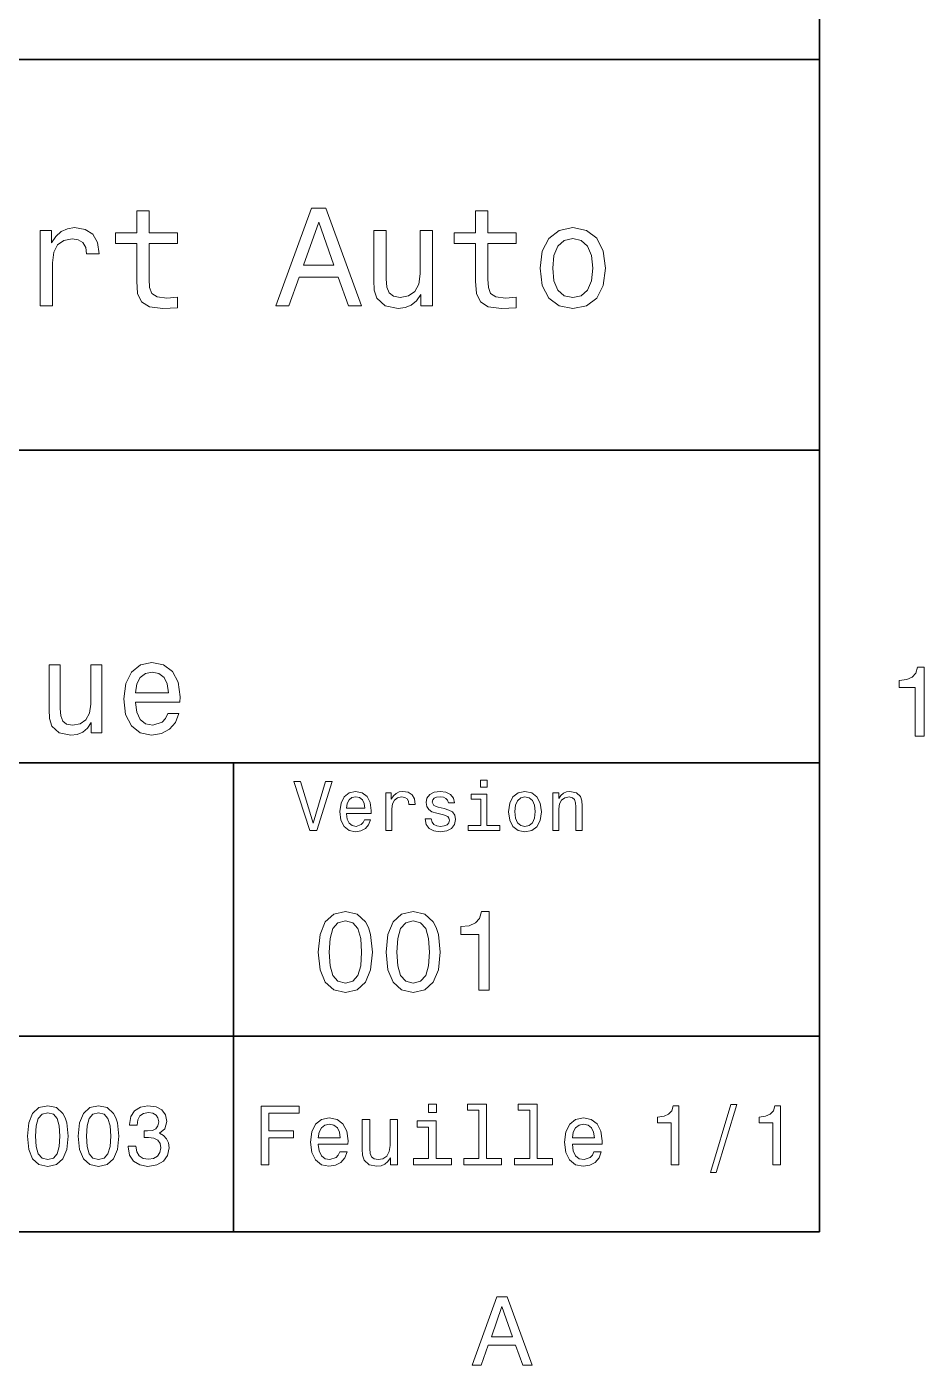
# Model space of a CAD drawing. Extents: x 0 to 420, y 0 to 297.
# Drawn here: x 369.4 to 415.4, y 3.2 to 71.7 of the extents above; entities that cross this region are included whole.
import ezdxf

# ---------------------------------------------------------------- set-up
doc = ezdxf.new("R2010")
doc.units = 0

msp = doc.modelspace()

# ---------------------------------------------------------------- linework, layer by layer
at = {"color": 7, "lineweight": 35}
for p, q in [((410, 10), (410, 287)), ((220, 70), (410, 70)), ((410, 70), (410, 10)), ((285, 50), (410, 50)), ((285, 34), (410, 34)), ((380, 10), (380, 34)), ((285, 20), (410, 20)), ((10, 10), (410, 10)), ((220, 10), (410, 10))]:
    msp.add_line(p, q, dxfattribs=at)
at = {"color": 7, "lineweight": 13}
for points in [[(382.175781, 57.381123), (382.838623, 57.381123), (383.364563, 58.850864), (385.360229, 58.850864), (385.886169, 57.381123), (386.563416, 57.381123), (384.733429, 62.388329), (383.998566, 62.388329)], [(375.050415, 60.579971), (375.050415, 58.64193), (375.093658, 58.015129), (375.29538, 57.582851), (375.698853, 57.330688), (376.383301, 57.244236), (377.132568, 57.280258), (377.132568, 57.827808), (376.585022, 57.78458), (376.087891, 57.842216), (375.82132, 58.022331), (375.706055, 58.324928), (375.684448, 58.75), (375.684448, 60.579971), (377.132568, 60.579971), (377.132568, 61.120316), (375.684448, 61.120316), (375.684448, 62.251438), (375.050415, 62.251438), (375.050415, 61.120316), (373.955322, 61.120316), (373.955322, 60.579971)], [(383.595093, 59.463257), (384.365997, 61.667866), (385.136902, 59.463257)], [(392.399109, 60.579971), (392.399109, 58.64193), (392.442352, 58.015129), (392.644073, 57.582851), (393.047546, 57.330688), (393.731995, 57.244236), (394.481262, 57.280258), (394.481262, 57.827808), (393.933716, 57.78458), (393.436584, 57.842216), (393.170013, 58.022331), (393.054749, 58.324928), (393.033142, 58.75), (393.033142, 60.579971), (394.481262, 60.579971), (394.481262, 61.120316), (393.033142, 61.120316), (393.033142, 62.251438), (392.399109, 62.251438), (392.399109, 61.120316), (391.304016, 61.120316), (391.304016, 60.579971)], [(370.100861, 57.381123), (370.734863, 57.381123), (370.734863, 59.592937), (370.799713, 60.12608), (370.994232, 60.507923), (371.311249, 60.738472), (371.736328, 60.817722), (372.053314, 60.767288), (372.291077, 60.623199), (372.435181, 60.378242), (372.485596, 60.046829), (373.126801, 60.046829), (373.040344, 60.630402), (372.802612, 61.048271), (372.406342, 61.30043), (371.865997, 61.386887), (371.498566, 61.32925), (371.181549, 61.185158), (370.900574, 60.940201), (370.677246, 60.608788), (370.677246, 61.25), (370.100861, 61.25)], [(390.194519, 61.25), (389.560516, 61.25), (389.560516, 59.016571), (389.488464, 58.497837), (389.279541, 58.123196), (388.955322, 57.892651), (388.530243, 57.820602), (388.19165, 57.878242), (387.975494, 58.051151), (387.853027, 58.346542), (387.824219, 58.764408), (387.824219, 61.25), (387.190186, 61.25), (387.190186, 58.706772), (387.211792, 58.195244), (387.348694, 57.770172), (387.766571, 57.381123), (388.436584, 57.244236), (388.796814, 57.294666), (389.106628, 57.424351), (389.373199, 57.647694), (389.589325, 57.971901), (389.589325, 57.381123), (390.194519, 57.381123)], [(395.698853, 59.311958), (395.814117, 58.432995), (396.145508, 57.78458), (396.671448, 57.381123), (397.377502, 57.244236), (398.076355, 57.381123), (398.602295, 57.777374), (398.933716, 58.425793), (399.056183, 59.311958), (398.933716, 60.190922), (398.602295, 60.846542), (398.076355, 61.242794), (397.377502, 61.386887), (396.671448, 61.242794), (396.145508, 60.839336), (395.814117, 60.190922)], [(396.34726, 59.319164), (396.412109, 59.967579), (396.613831, 60.435879), (396.938019, 60.72406), (397.377502, 60.824928), (397.809784, 60.72406), (398.134003, 60.443081), (398.335724, 59.967579), (398.407776, 59.319164), (398.335724, 58.663544), (398.134003, 58.188038), (397.809784, 57.899853), (397.377502, 57.806194), (396.938019, 57.899853), (396.613831, 58.188038), (396.412109, 58.663544)], [(374.981262, 37.105907), (377.263672, 37.105907), (377.270172, 37.371758), (377.166412, 38.117435), (376.881104, 38.675072), (376.427216, 39.012245), (375.824188, 39.135445), (375.234131, 39.005764), (374.780243, 38.642651), (374.488464, 38.052593), (374.384705, 37.274494), (374.481995, 36.476944), (374.773773, 35.893372), (375.221161, 35.530258), (375.804749, 35.407059), (376.310516, 35.491352), (376.725494, 35.711815), (377.030243, 36.061958), (377.205322, 36.528816), (376.641205, 36.528816), (376.524475, 36.269451), (376.355896, 36.074928), (375.876068, 35.919308), (375.50647, 35.990631), (375.227661, 36.217579), (375.046112, 36.587173), (374.981262, 37.086452)], [(373.26297, 39.012245), (372.692352, 39.012245), (372.692352, 37.002159), (372.627502, 36.535301), (372.439484, 36.198124), (372.147675, 35.990631), (371.765137, 35.925793), (371.460358, 35.977665), (371.265839, 36.133286), (371.155609, 36.399136), (371.129669, 36.775215), (371.129669, 39.012245), (370.559082, 39.012245), (370.559082, 36.723343), (370.578522, 36.262966), (370.701721, 35.880402), (371.07782, 35.530258), (371.680817, 35.407059), (372.005035, 35.45245), (372.283844, 35.569164), (372.523773, 35.770172), (372.718292, 36.061958), (372.718292, 35.530258), (373.26297, 35.530258)], [(374.981262, 37.585735), (375.052582, 38.033138), (375.227661, 38.363831), (375.4935, 38.564842), (375.843658, 38.636166), (376.187317, 38.564842), (376.453156, 38.363831), (376.615265, 38.033138), (376.673615, 37.585735)], [(414.909241, 35.366787), (415.368164, 35.366787), (415.368164, 38.892002), (415.025208, 38.892002), (414.934448, 38.584366), (414.752899, 38.377594), (414.475525, 38.256557), (414.092224, 38.216209), (414.092224, 37.858143), (414.909241, 37.858143)], [(384.71109, 33.03458), (384.08429, 30.905619), (383.439484, 33.03458), (383.09726, 33.03458), (383.904175, 30.530979), (384.264404, 30.530979), (385.053314, 33.03458)], [(392.992798, 33.117435), (392.657776, 33.117435), (392.657776, 32.757202), (392.992798, 32.757202)], [(385.784576, 31.40634), (387.052582, 31.40634), (387.056183, 31.554033), (386.998566, 31.9683), (386.840057, 32.278099), (386.587891, 32.465416), (386.252869, 32.533859), (385.925079, 32.461815), (385.672913, 32.260086), (385.510803, 31.932276), (385.453156, 31.5), (385.507202, 31.056915), (385.669312, 30.732708), (385.917877, 30.530979), (386.242065, 30.462536), (386.523041, 30.509365), (386.753601, 30.631844), (386.922913, 30.826368), (387.020172, 31.085733), (386.706787, 31.085733), (386.641937, 30.941643), (386.548279, 30.833572), (386.281708, 30.747118), (386.076355, 30.786743), (385.921478, 30.912823), (385.820618, 31.118155), (385.784576, 31.395533)], [(385.784576, 31.672911), (385.824219, 31.921469), (385.921478, 32.105186), (386.069153, 32.216858), (386.263702, 32.256485), (386.45462, 32.216858), (386.602295, 32.105186), (386.692352, 31.921469), (386.724792, 31.672911)], [(387.794678, 30.530979), (388.111664, 30.530979), (388.111664, 31.636887), (388.144104, 31.903458), (388.241364, 32.094379), (388.399841, 32.209652), (388.612396, 32.249279), (388.770905, 32.224064), (388.889771, 32.152016), (388.961823, 32.029537), (388.98703, 31.863832), (389.307648, 31.863832), (389.264404, 32.155621), (389.145538, 32.364552), (388.947418, 32.490635), (388.677246, 32.533859), (388.49353, 32.505043), (388.335022, 32.432995), (388.194519, 32.310516), (388.082855, 32.144814), (388.082855, 32.465416), (387.794678, 32.465416)], [(390.791779, 31.658501), (390.485596, 31.730547), (390.258636, 31.8134), (390.182983, 31.982708), (390.20462, 32.101585), (390.280273, 32.188038), (390.40274, 32.242073), (390.579254, 32.263687), (390.748566, 32.242073), (390.881836, 32.177231), (390.968292, 32.079971), (391.004333, 31.950287), (391.314117, 31.950287), (391.314117, 31.957493), (391.260101, 32.191643), (391.112396, 32.375359), (390.881836, 32.490635), (390.579254, 32.533859), (390.273041, 32.490635), (390.049713, 32.371758), (389.90921, 32.195244), (389.865997, 31.971901), (389.898407, 31.755764), (389.999268, 31.604465), (390.164978, 31.496397), (390.406342, 31.420748), (390.759369, 31.334293), (390.975494, 31.244236), (391.033142, 31.17219), (391.054749, 31.064121), (391.022339, 30.930836), (390.935883, 30.829971), (390.79538, 30.765129), (390.608063, 30.743515), (390.409943, 30.765129), (390.265839, 30.840778), (390.168579, 30.963255), (390.128967, 31.132565), (389.822754, 31.132565), (389.873199, 30.844379), (390.020905, 30.635447), (390.255035, 30.509365), (390.579254, 30.462536), (390.917877, 30.509365), (391.166412, 30.635447), (391.317719, 30.837175), (391.371765, 31.100143), (391.332123, 31.327089), (391.220459, 31.481987), (391.036743, 31.582851)], [(392.981995, 30.79755), (392.981995, 32.400574), (392.167877, 32.400574), (392.167877, 32.130402), (392.664978, 32.130402), (392.664978, 30.79755), (392.016571, 30.79755), (392.016571, 30.530979), (393.637604, 30.530979), (393.637604, 30.79755)], [(394.087891, 31.496397), (394.145538, 31.056915), (394.311249, 30.732708), (394.574219, 30.530979), (394.927246, 30.462536), (395.276672, 30.530979), (395.539612, 30.729107), (395.705322, 31.053314), (395.766571, 31.496397), (395.705322, 31.935879), (395.539612, 32.263687), (395.276672, 32.461815), (394.927246, 32.533859), (394.574219, 32.461815), (394.311249, 32.260086), (394.145538, 31.935879)], [(394.412109, 31.5), (394.444519, 31.824207), (394.54538, 32.058357), (394.707489, 32.20245), (394.927246, 32.25288), (395.143372, 32.20245), (395.305481, 32.061958), (395.406342, 31.824207), (395.442352, 31.5), (395.406342, 31.17219), (395.305481, 30.934437), (395.143372, 30.790344), (394.927246, 30.743515), (394.707489, 30.790344), (394.54538, 30.934437), (394.444519, 31.17219)], [(396.350159, 30.530979), (396.667145, 30.530979), (396.667145, 31.647694), (396.699554, 31.903458), (396.804047, 32.090778), (396.966125, 32.206051), (397.182281, 32.249279), (397.355194, 32.213257), (397.463257, 32.115993), (397.517303, 31.95389), (397.535309, 31.737751), (397.535309, 30.530979), (397.852295, 30.530979), (397.852295, 31.802593), (397.837891, 32.058357), (397.773041, 32.270893), (397.560516, 32.465416), (397.229095, 32.533859), (397.04538, 32.508644), (396.890503, 32.440201), (396.757202, 32.324928), (396.65274, 32.170029), (396.65274, 32.465416), (396.350159, 32.465416)], [(384.345825, 24.314121), (384.432281, 23.409224), (384.703156, 22.763689), (385.135437, 22.371759), (385.734863, 22.244957), (386.328522, 22.371759), (386.760803, 22.763689), (387.02594, 23.409224), (387.118164, 24.314121), (387.02594, 25.213257), (386.916412, 25.570606), (386.760803, 25.864553), (386.328522, 26.256485), (385.734863, 26.38905), (385.135437, 26.256485), (384.703156, 25.858791), (384.432281, 25.213257)], [(387.815552, 24.314121), (387.902008, 23.409224), (388.172913, 22.763689), (388.605194, 22.371759), (389.20462, 22.244957), (389.798279, 22.371759), (390.23056, 22.763689), (390.495667, 23.409224), (390.587891, 24.314121), (390.495667, 25.213257), (390.386169, 25.570606), (390.23056, 25.864553), (389.798279, 26.256485), (389.20462, 26.38905), (388.605194, 26.256485), (388.172913, 25.858791), (387.902008, 25.213257)], [(392.570618, 22.360231), (393.095093, 22.360231), (393.095093, 26.38905), (392.703156, 26.38905), (392.599426, 26.037464), (392.391937, 25.801153), (392.074921, 25.662825), (391.636902, 25.616714), (391.636902, 25.207493), (392.570618, 25.207493)], [(384.899139, 24.314121), (384.945251, 25.011528), (385.089325, 25.51297), (385.348694, 25.806917), (385.734863, 25.910664), (386.115265, 25.806917), (386.374634, 25.51297), (386.518738, 25.011528), (386.56485, 24.314121), (386.518738, 23.610952), (386.374634, 23.10951), (386.115265, 22.815563), (385.734863, 22.717581), (385.348694, 22.815563), (385.089325, 23.10951), (384.945251, 23.610952)], [(388.368866, 24.314121), (388.414978, 25.011528), (388.559082, 25.51297), (388.818451, 25.806917), (389.20462, 25.910664), (389.585022, 25.806917), (389.844391, 25.51297), (389.988464, 25.011528), (390.034576, 24.314121), (389.988464, 23.610952), (389.844391, 23.10951), (389.585022, 22.815563), (389.20462, 22.717581), (388.818451, 22.815563), (388.559082, 23.10951), (388.414978, 23.610952)], [(369.452454, 14.894093), (369.517273, 14.215418), (369.720459, 13.731268), (370.044678, 13.43732), (370.494232, 13.342219), (370.939484, 13.43732), (371.263672, 13.731268), (371.462524, 14.215418), (371.531708, 14.894093), (371.462524, 15.568444), (371.380402, 15.836456), (371.263672, 16.056917), (370.939484, 16.350864), (370.494232, 16.450289), (370.044678, 16.350864), (369.720459, 16.052593), (369.517273, 15.568444)], [(372.054749, 14.894093), (372.119598, 14.215418), (372.322754, 13.731268), (372.646973, 13.43732), (373.096527, 13.342219), (373.541779, 13.43732), (373.865997, 13.731268), (374.064819, 14.215418), (374.134003, 14.894093), (374.064819, 15.568444), (373.982697, 15.836456), (373.865997, 16.056917), (373.541779, 16.350864), (373.096527, 16.450289), (372.646973, 16.350864), (372.322754, 16.052593), (372.119598, 15.568444)], [(374.609497, 14.371037), (374.609497, 14.340778), (374.67868, 13.925793), (374.881836, 13.614553), (375.201721, 13.415707), (375.625366, 13.342219), (376.074921, 13.415707), (376.412109, 13.605908), (376.628235, 13.908502), (376.706055, 14.297551), (376.671448, 14.552594), (376.576355, 14.760087), (376.420746, 14.92003), (376.213257, 15.036744), (376.494232, 15.270173), (376.593658, 15.641932), (376.528809, 15.979107), (376.342926, 16.23415), (376.040344, 16.394093), (375.625366, 16.450289), (375.236298, 16.381124), (374.938049, 16.190922), (374.7435, 15.888329), (374.67868, 15.486312), (374.67868, 15.456053), (375.063385, 15.456053), (375.097961, 15.73271), (375.210358, 15.931557), (375.391937, 16.052593), (375.646973, 16.095821), (375.871765, 16.061239), (376.036011, 15.970462), (376.135437, 15.823487), (376.174347, 15.62464), (376.135437, 15.412825), (376.031708, 15.270173), (375.850128, 15.183718), (375.603729, 15.157782), (375.43515, 15.162104), (375.43515, 14.820605), (375.646973, 14.829251), (375.919312, 14.790346), (376.122467, 14.6866), (376.2435, 14.518012), (376.286743, 14.297551), (376.239197, 14.04683), (376.113831, 13.860951), (375.914978, 13.744237), (375.651306, 13.705332), (375.378967, 13.748559), (375.180115, 13.878242), (375.054749, 14.085735), (375.007202, 14.371037)], [(390.389038, 16.532421), (389.98703, 16.532421), (389.98703, 16.100145), (390.389038, 16.100145)], [(392.572052, 16.212536), (392.572052, 13.748559), (391.789612, 13.748559), (391.789612, 13.428675), (393.73056, 13.428675), (393.73056, 13.748559), (392.952454, 13.748559), (392.952454, 16.532421), (391.975494, 16.532421), (391.975494, 16.212536)], [(395.174347, 16.212536), (395.174347, 13.748559), (394.391937, 13.748559), (394.391937, 13.428675), (396.332855, 13.428675), (396.332855, 13.748559), (395.554749, 13.748559), (395.554749, 16.532421), (394.57782, 16.532421), (394.57782, 16.212536)], [(402.416443, 13.428675), (402.809814, 13.428675), (402.809814, 16.450289), (402.515839, 16.450289), (402.438049, 16.1866), (402.28241, 16.009367), (402.044678, 15.905621), (401.716125, 15.871038), (401.716125, 15.564121), (402.416443, 15.564121)], [(404.42218, 13.026657), (404.720459, 13.026657), (405.766571, 16.510807), (405.463989, 16.510807)], [(407.621033, 13.428675), (408.014404, 13.428675), (408.014404, 16.450289), (407.720459, 16.450289), (407.642639, 16.1866), (407.48703, 16.009367), (407.249268, 15.905621), (406.920746, 15.871038), (406.920746, 15.564121), (407.621033, 15.564121)], [(369.867432, 14.894093), (369.902008, 15.417148), (370.010071, 15.793228), (370.20459, 16.013689), (370.494232, 16.091499), (370.779541, 16.013689), (370.97406, 15.793228), (371.082123, 15.417148), (371.116699, 14.894093), (371.082123, 14.366715), (370.97406, 13.990634), (370.779541, 13.770173), (370.494232, 13.696686), (370.20459, 13.770173), (370.010071, 13.990634), (369.902008, 14.366715)], [(372.469727, 14.894093), (372.504303, 15.417148), (372.612396, 15.793228), (372.806915, 16.013689), (373.096527, 16.091499), (373.381836, 16.013689), (373.576355, 15.793228), (373.684418, 15.417148), (373.719025, 14.894093), (373.684418, 14.366715), (373.576355, 13.990634), (373.381836, 13.770173), (373.096527, 13.696686), (372.806915, 13.770173), (372.612396, 13.990634), (372.504303, 14.366715)], [(381.414978, 13.428675), (381.817017, 13.428675), (381.817017, 14.807637), (383.079254, 14.807637), (383.079254, 15.166427), (381.817017, 15.166427), (381.817017, 16.065563), (383.368866, 16.065563), (383.368866, 16.428675), (381.414978, 16.428675)], [(384.341492, 14.479107), (385.863098, 14.479107), (385.867432, 14.656341), (385.798279, 15.153459), (385.608063, 15.525217), (385.305481, 15.75), (384.903473, 15.832133), (384.510101, 15.745678), (384.207489, 15.503603), (384.01297, 15.110231), (383.943817, 14.591499), (384.008636, 14.059798), (384.203156, 13.67075), (384.501434, 13.428675), (384.890503, 13.346542), (385.227661, 13.402739), (385.504333, 13.549712), (385.707489, 13.783141), (385.824219, 14.09438), (385.44812, 14.09438), (385.370331, 13.92147), (385.257935, 13.791787), (384.938049, 13.688041), (384.69165, 13.735591), (384.505768, 13.886888), (384.384735, 14.133286), (384.341492, 14.466139)], [(397.353027, 14.479107), (398.874634, 14.479107), (398.878967, 14.656341), (398.809814, 15.153459), (398.619598, 15.525217), (398.317017, 15.75), (397.914978, 15.832133), (397.521606, 15.745678), (397.219025, 15.503603), (397.024506, 15.110231), (396.955322, 14.591499), (397.020172, 14.059798), (397.214691, 13.67075), (397.51297, 13.428675), (397.902008, 13.346542), (398.239197, 13.402739), (398.515839, 13.549712), (398.719025, 13.783141), (398.835724, 14.09438), (398.459656, 14.09438), (398.381836, 13.92147), (398.26944, 13.791787), (397.949554, 13.688041), (397.703186, 13.735591), (397.517303, 13.886888), (397.39624, 14.133286), (397.353027, 14.466139)], [(384.341492, 14.798992), (384.389038, 15.097262), (384.505768, 15.317724), (384.682983, 15.45173), (384.916412, 15.49928), (385.145538, 15.45173), (385.322754, 15.317724), (385.430847, 15.097262), (385.469727, 14.798992)], [(388.400574, 15.75), (388.020172, 15.75), (388.020172, 14.409943), (387.976959, 14.098703), (387.851593, 13.873919), (387.657074, 13.735591), (387.402008, 13.692364), (387.198853, 13.726946), (387.069153, 13.830692), (386.995667, 14.007925), (386.978394, 14.258646), (386.978394, 15.75), (386.597992, 15.75), (386.597992, 14.224064), (386.610962, 13.917148), (386.693085, 13.662104), (386.943817, 13.428675), (387.345825, 13.346542), (387.561951, 13.376801), (387.747833, 13.454611), (387.907776, 13.588617), (388.037476, 13.783141), (388.037476, 13.428675), (388.400574, 13.428675)], [(390.376068, 13.748559), (390.376068, 15.672191), (389.399139, 15.672191), (389.399139, 15.347983), (389.995667, 15.347983), (389.995667, 13.748559), (389.21759, 13.748559), (389.21759, 13.428675), (391.162811, 13.428675), (391.162811, 13.748559)], [(397.353027, 14.798992), (397.400574, 15.097262), (397.517303, 15.317724), (397.694519, 15.45173), (397.927948, 15.49928), (398.157074, 15.45173), (398.33429, 15.317724), (398.442352, 15.097262), (398.481262, 14.798992)], [(392.216858, 3.166787), (392.680847, 3.166787), (393.049011, 4.195605), (394.445984, 4.195605), (394.814117, 3.166787), (395.288177, 3.166787), (394.007202, 6.67183), (393.492798, 6.67183)], [(393.210388, 4.624279), (393.75, 6.167507), (394.289642, 4.624279)]]:
    msp.add_lwpolyline(points, close=True, dxfattribs=at)

doc.saveas('drawing.dxf')
